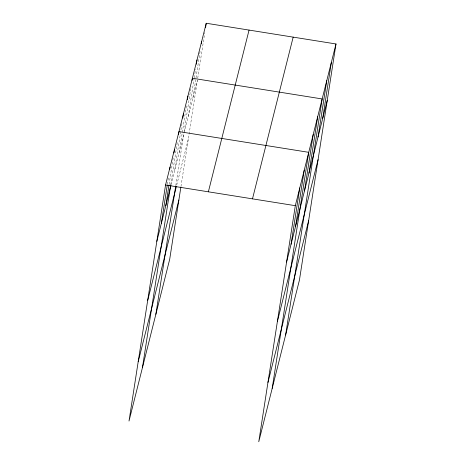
<?xml version="1.0" encoding="UTF-8"?>
<svg xmlns="http://www.w3.org/2000/svg" width="465" height="465" viewBox="0 0 465 465"><rect width="100%" height="100%" fill="white"/><g stroke="black" fill="none" stroke-linecap="round" stroke-linejoin="round"><path stroke-width="0.35" stroke-dasharray="2.33 1.74" d="M167.377 184.314L168.371 177.892M169.086 184.367L173.288 157.246M170.69 185.134L177.432 141.598M174.724 170.202L182.129 122.382M179.199 152.41L186.494 105.305M175.822 185.343L184.117 131.769M184.227 131.054L191.074 86.804M188.284 116.291L194.143 78.463M194.254 77.754L195.579 69.186M192.894 97.964L200.188 50.859M180.961 186.523L197.393 80.352M197.73 78.207L204.798 32.527M171.108 184.57L184.018 133.263M184.187 132.583L197.334 80.311M176.717 185.087L188.325 138.93"/><path stroke-width="0.7" d="M335.992 43.966L295.31 205.687L258.767 441.75L299.448 280.023L335.992 43.966L206.233 23.25L165.552 184.977L129.008 421.034L169.69 259.313L180.85 187.232M161.297 223.572L167.266 185.029M169.696 169.33L170.027 167.185M165.773 205.78L168.975 185.082M173.951 152.962L174.503 149.399M142.435 367.664L170.69 185.134M178.537 134.461L178.979 131.607L308.737 152.322L272.188 388.38M182.792 118.098L183.454 113.815M187.378 99.597L187.93 96.028M155.856 314.299L175.712 186.058M192.074 80.375L192.405 78.236L322.158 98.952L285.615 335.009M196.352 64.187L197.015 59.909M201.293 43.722L201.624 41.577M205.571 27.534L206.233 23.25M291.055 244.282L299.786 187.901M295.531 226.496L304.261 170.109M304.482 190.917L313.212 134.53M308.958 173.125L317.682 116.738M318.043 137.006L326.773 80.619M322.652 118.68L331.382 62.293M156.821 241.358L170.94 185.256M147.643 300.652L176.375 186.448M138.186 361.741L178.868 200.02M208.372 191.813L249.054 30.085M252.489 198.851L293.171 37.13M286.58 262.074L327.261 100.347M277.402 321.367L318.083 159.64M267.945 382.457L308.626 220.73M165.552 184.977L295.31 205.687"/></g></svg>
